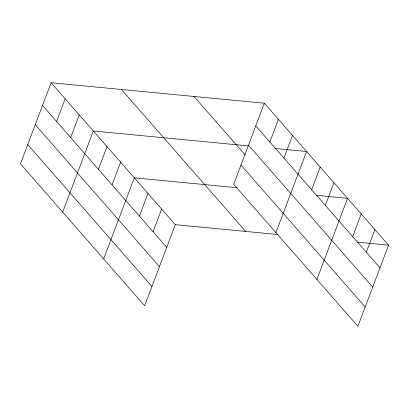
<?xml version="1.0" encoding="UTF-8"?>
<svg xmlns="http://www.w3.org/2000/svg" width="409" height="409" viewBox="0 0 409 409"><rect width="100%" height="100%" fill="white"/><g stroke="black" fill="none" stroke-linecap="round" stroke-linejoin="round"><path stroke-width="0.61" d="M51.099 82.72L20.45 163.83L144.653 305.768L175.303 224.664L51.099 82.72L264.347 103.232L388.55 245.17L357.901 326.28L233.697 184.336L264.347 103.232M56.6 121.493L65.174 98.809M70.68 137.577L79.249 114.893M62.679 212.087L93.329 130.982L248.248 145.88M98.416 169.28L106.989 146.596M112.081 184.894L120.65 162.209M103.666 258.928L134.316 177.823L237.123 187.711M139.403 216.121L147.976 193.437M153.068 231.734L161.642 209.05M269.853 142L278.422 119.316M283.928 158.089L292.501 135.405M275.927 232.598L306.576 151.488L274.879 148.441M311.668 189.786L320.237 167.102M325.329 205.4L333.902 182.716M316.914 279.439L347.563 198.329L316.5 195.344M352.655 236.627L361.224 213.943M366.316 252.241L374.889 229.556M175.303 224.664L278.11 234.551M357.486 242.184L388.55 245.17M255.773 125.916L379.976 267.854M248.488 145.195L372.691 287.133M193.973 96.463L245.313 155.129M240.983 165.057L365.186 307.001M121.473 89.489L245.676 231.428M42.526 105.404L166.729 247.348M35.24 124.684L159.444 266.627M27.735 144.551L151.938 286.489"/></g></svg>
